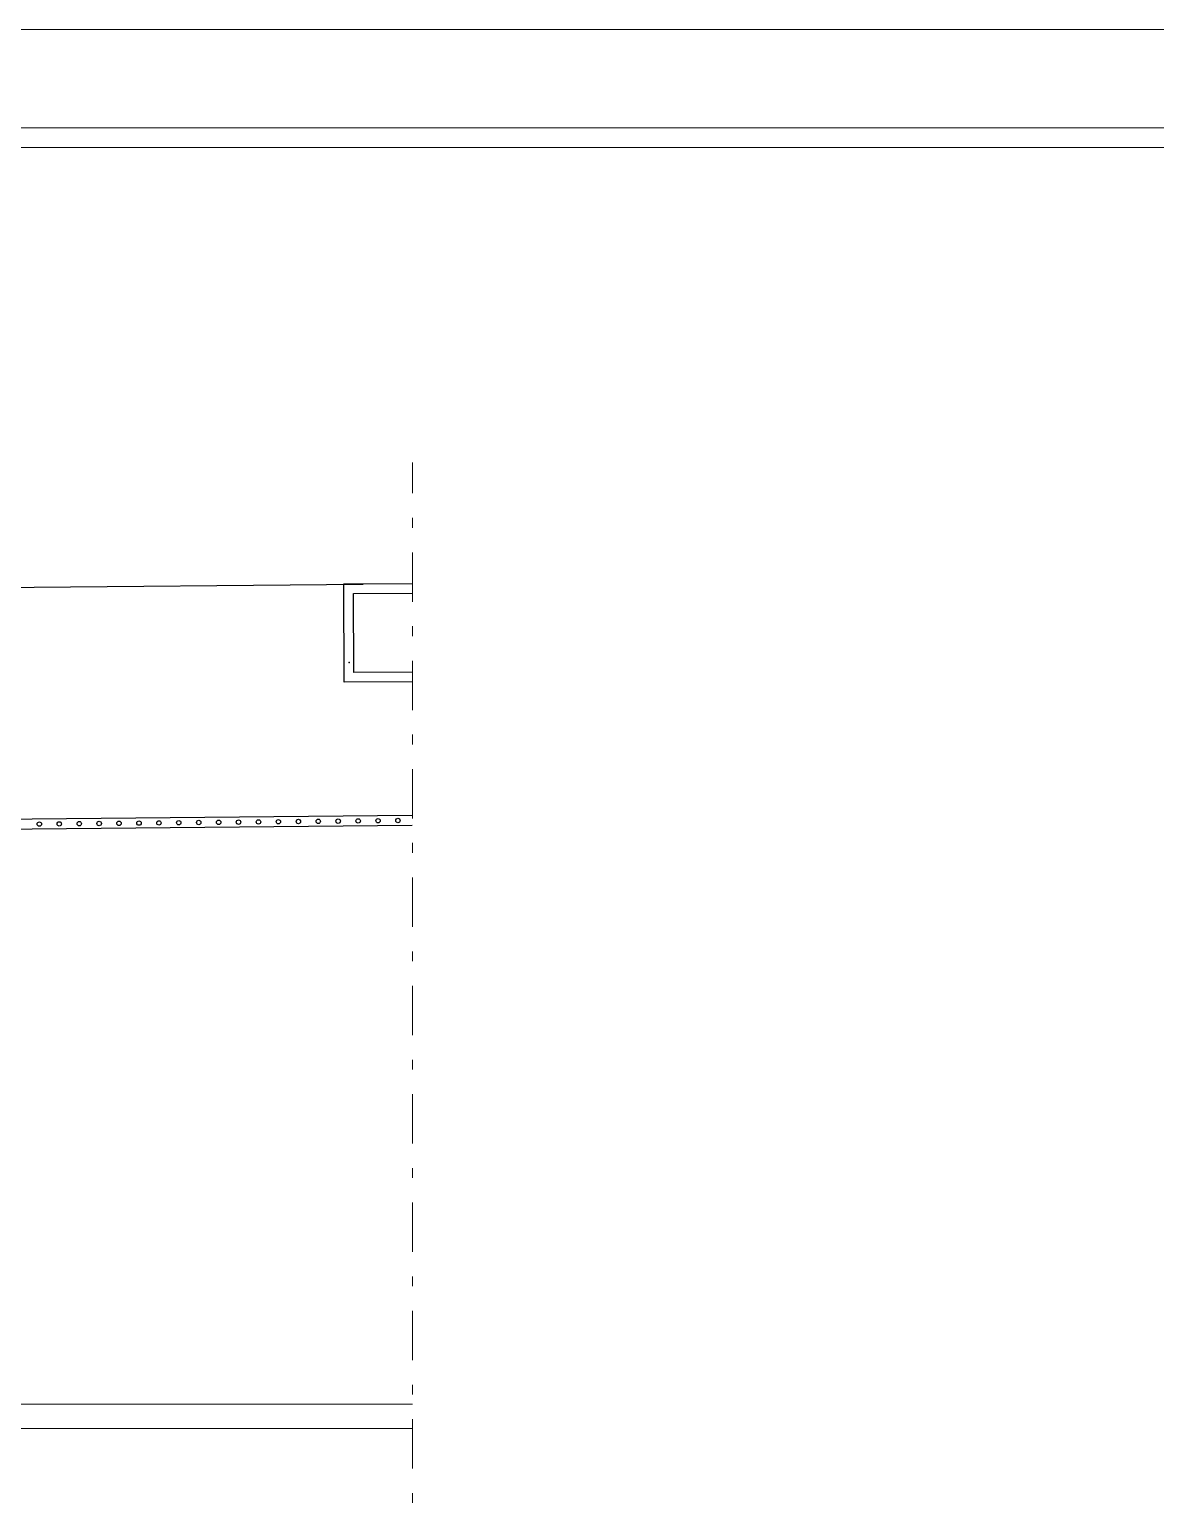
# Model space of a CAD drawing. Header units: millimetres. Extents: x 521 to 1055, y 261 to 520.
# Drawn here: x 551.8 to 563.24, y 417.68 to 432.6 of the extents above; entities that cross this region are included whole.
import ezdxf

# ---------------------------------------------------------------- set-up
doc = ezdxf.new("R2010")
doc.units = ezdxf.units.MM
doc.linetypes.add('CONTINU', pattern=[0])
doc.linetypes.add('DASHDOTX2', pattern=[2, 1, -0.5, 0, -0.5])
doc.layers.add('0.1', color=8, linetype='Continuous', lineweight=13)
for name, color, linetype in [('01', 8, 'Continuous'), ('02', 1, 'Continuous'), ('parede', 5, 'Continuous'), ('PENA_02_VEG', 8, 'Continuous')]:
    doc.layers.add(name, color=color, linetype=linetype)

# ---------------------------------------------------------------- blocks, each defined once
blk = doc.blocks.new('SUP')
at = {"layer": '01', "color": 8}
for p, q in [((247.178, 61.922), (222.7, 61.679)), ((247.178, 61.822), (222.8, 61.58))]:
    blk.add_line(p, q, dxfattribs=at)
at = {"layer": '02', "color": 8}
blk.add_line((220.187, 64.022), (246.678, 64.272), dxfattribs=at)
at = {"layer": '02', "color": 8, "linetype": 'CONTINU', "lineweight": -2}
for points in [[(247.178, 63.278), (246.485, 63.275), (246.481, 64.275), (247.178, 64.278)], [(247.178, 63.378), (246.585, 63.375), (246.581, 64.175), (247.178, 64.178)]]:
    blk.add_lwpolyline(points, dxfattribs=at)
at = {"layer": 'parede', "color": 8}
for centre in [(243.39, 61.835), (243.592, 61.837), (243.795, 61.839), (243.997, 61.841), (244.199, 61.843), (244.402, 61.845), (244.604, 61.847), (244.806, 61.849), (245.009, 61.851), (245.211, 61.853), (245.413, 61.855), (245.616, 61.857), (245.818, 61.859), (246.021, 61.861), (246.223, 61.863), (246.425, 61.865), (246.628, 61.867), (246.83, 61.869), (247.032, 61.871)]:
    blk.add_circle(centre, 0.0225, dxfattribs=at)
at = {"layer": 'PENA_02_VEG', "color": 8, "linetype": 'Continuous'}
blk.add_point((246.536, 63.474), dxfattribs=at)

msp = doc.modelspace()

# ---------------------------------------------------------------- linework, layer by layer
at = {"layer": '0.1', "color": 8, "linetype": 'DASHDOTX2', "ltscale": 0.5}
msp.add_line((555.6924, 365.19275), (555.6924, 428.20423), dxfattribs=at)
at = {"layer": '0.1', "color": 8}
for p, q in [((547.56404, 418.64649), (555.6924, 418.64649)), ((547.56404, 418.39649), (555.6924, 418.39649))]:
    msp.add_line(p, q, dxfattribs=at)
for points in [[(646.97941, 432.60294), (520.77502, 432.60294), (520.77502, 348.60294), (646.97941, 348.60294)], [(523.27502, 349.60294), (523.27502, 431.60294), (645.97941, 431.60294), (645.97941, 349.60294)]]:
    msp.add_lwpolyline(points, close=True, dxfattribs=at)
msp.add_lwpolyline([(630.15941, 430.40294, 0.41421356), (629.15941, 431.40294), (524.47502, 431.40294, 0.41421356), (523.47502, 430.40294), (523.47502, 356.80294, 0.41421356), (524.47502, 355.80294), (629.15941, 355.80294, 0.41421356), (630.15941, 356.80294)], format="xyb", close=True, dxfattribs=at)

# ---------------------------------------------------------------- block references
at = {"layer": '0.1', "color": 8, "linetype": 'CONTINU', "lineweight": -2}
msp.add_blockref('SUP', (308.51399, 362.69961), dxfattribs=at)

doc.saveas('drawing.dxf')
